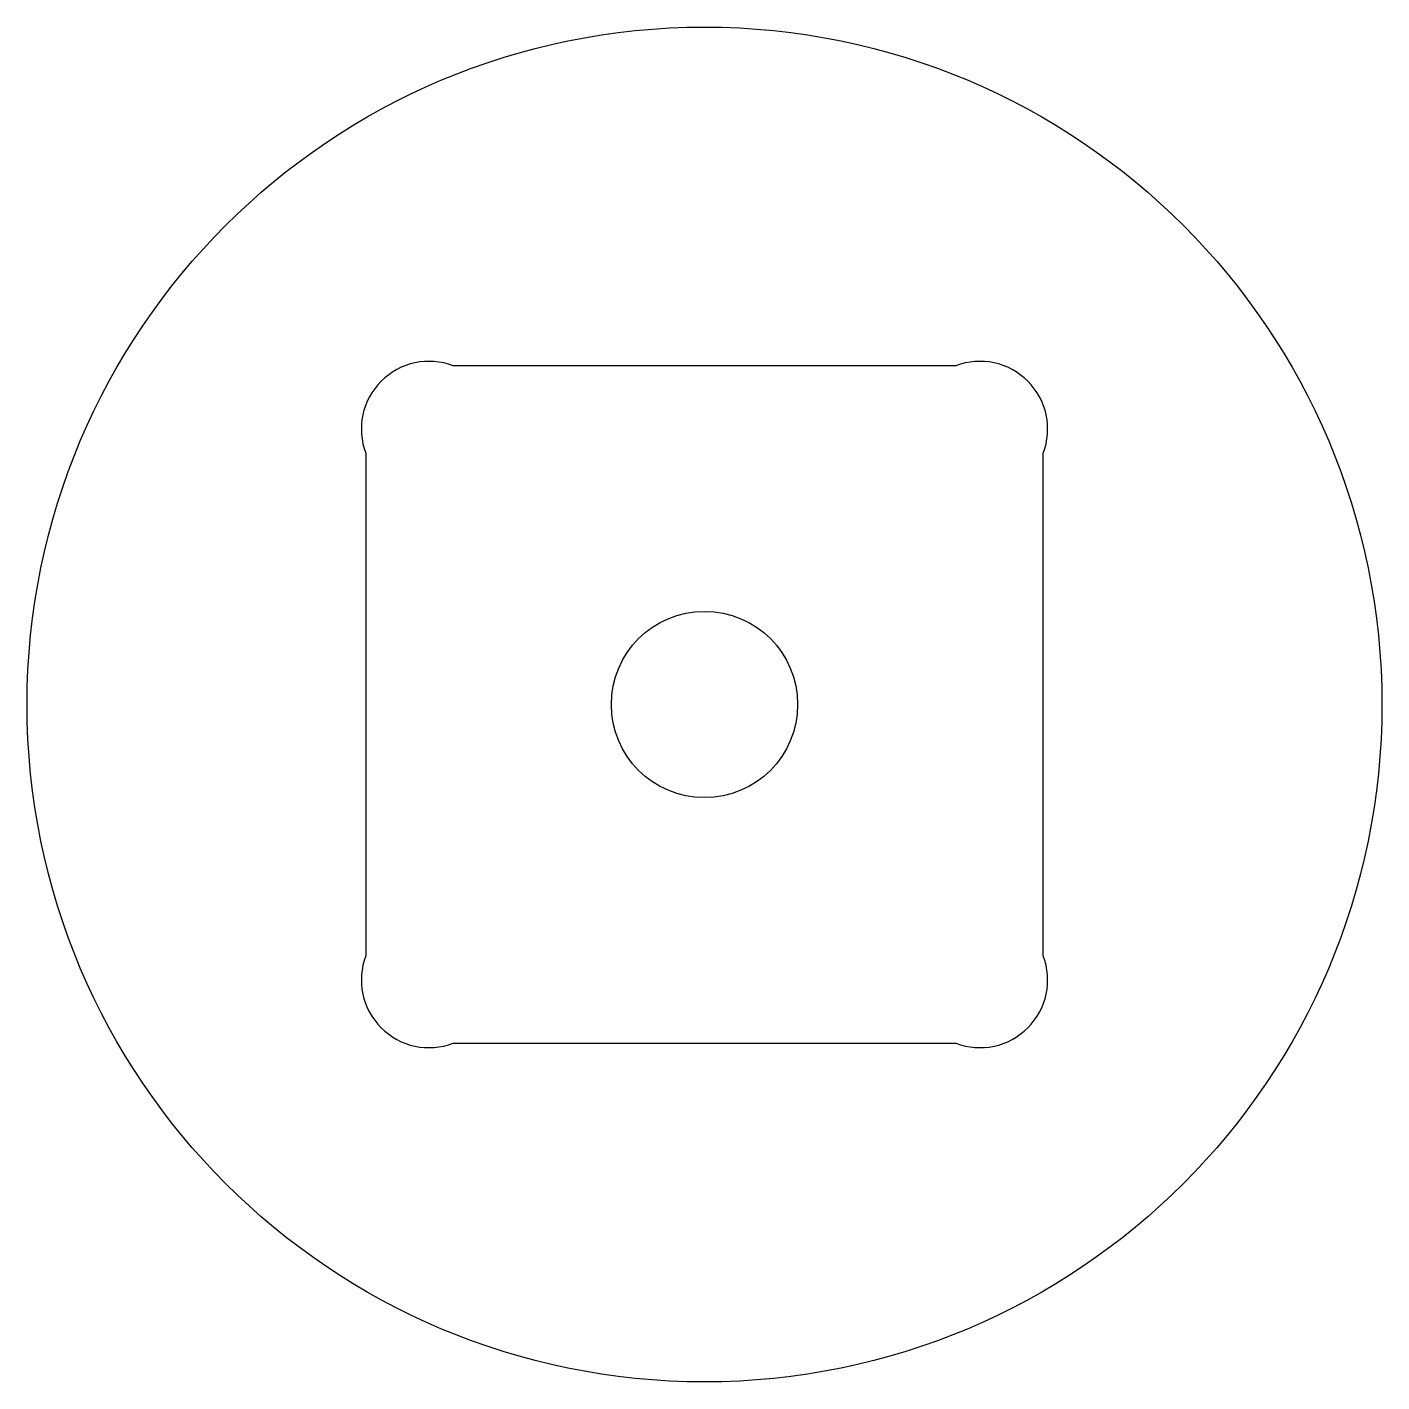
# Model space of a CAD drawing. Header units: millimetres. Extents: x -20 to 20, y -20 to 20.
import ezdxf

# ---------------------------------------------------------------- set-up
doc = ezdxf.new("R2010")
doc.units = ezdxf.units.MM
doc.layers.get('0').update_dxf_attribs({"linetype": 'CONTINUOUS'})

msp = doc.modelspace()

# ---------------------------------------------------------------- linework, layer by layer
msp.add_lwpolyline([(10, 7.418, 0.648304), (7.418, 10), (-7.418, 10, 0.648304), (-10, 7.418), (-10, -7.418, 0.648304), (-7.418, -10), (7.418, -10, 0.648304), (10, -7.418)], format="xyb", close=True)
for radius in [20, 2.75]:
    msp.add_circle((0, 0), radius)

doc.saveas('drawing.dxf')
